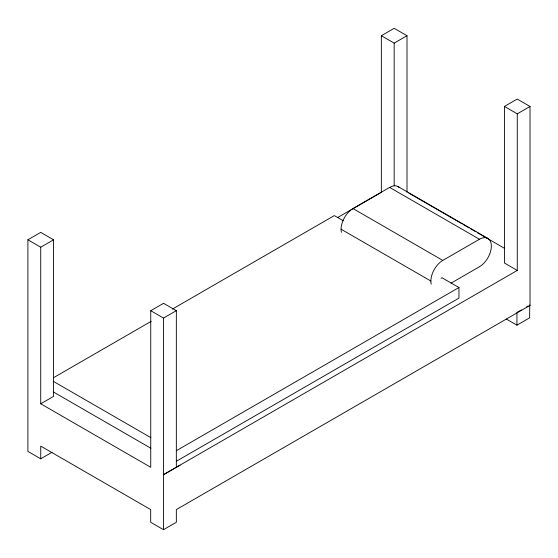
<?xml version="1.0" encoding="UTF-8"?>
<svg xmlns="http://www.w3.org/2000/svg" width="558" height="558" viewBox="0 0 558 558"><rect width="100%" height="100%" fill="white"/><g stroke="black" fill="none" stroke-linecap="round" stroke-linejoin="round"><path stroke-width="0.84" d="M27.9 239.787L40.727 232.379L53.554 239.787L53.554 396.375L40.727 403.783L40.727 247.187L27.9 239.787L27.9 451.394L40.727 458.795L52.047 452.266M337.646 217.543L381.351 192.308L381.351 35.719L394.178 28.312L407.005 35.719L407.005 192.308M40.727 247.187L53.554 239.787M381.351 35.719L394.178 43.126L407.005 35.719M530.023 106.473L517.273 113.839L517.273 270.428L504.446 263.02L504.446 106.432L517.203 99.066L530.023 106.473L530.023 305.386L176.342 509.587L176.342 522.281L163.508 529.688L150.681 522.281L150.681 509.587L40.727 446.1L40.727 458.795M40.727 403.783L150.744 467.297L150.744 310.708L163.571 303.301L176.342 310.673L176.342 467.262M53.296 377.843L151.246 321.289M172.338 309.111L334.333 215.59L343.289 220.759M341.426 232.344A17.096 9.87 -60 0 1 341.077 229.205A16.845 9.723 -60 0 1 352.991 208.573L389.637 187.411A16.845 9.723 -60 0 1 399.089 187.335M150.744 310.708L163.508 318.074L176.342 310.673M431.222 284.189A17.096 9.87 -60 0 1 430.874 281.044A16.845 9.723 -60 0 1 442.787 260.412L479.434 239.256A16.845 9.723 -60 0 1 491.347 246.134A16.845 9.723 -60 0 1 479.434 266.766L451.01 283.171M441.05 278.344L442.041 277.772L458.948 287.53L458.948 298.111L176.405 461.236M176.405 450.655L458.948 287.53M517.273 270.428L163.508 474.67L180.067 465.184M521.416 309.892L516.938 312.48L516.938 325.175L506.371 319.078M526.64 306.879L528.133 306.014M516.938 325.175L529.626 317.851L529.765 305.073M504.446 106.432L517.273 113.839M398.063 186.574L487.859 238.419M408.742 193.04L462.268 223.946M463.775 224.811L469.055 227.859M470.561 228.731L475.841 231.779M477.348 232.651L504.488 248.317M389.637 187.411L479.434 239.256M529.626 305.156L530.023 305.386M352.991 208.573L442.787 260.412M341.077 229.205L430.874 281.044M53.282 381.316L150.876 437.66M53.282 391.897L150.876 448.241M394.178 43.126L394.178 185.8M163.508 318.074L163.508 529.688"/></g></svg>
